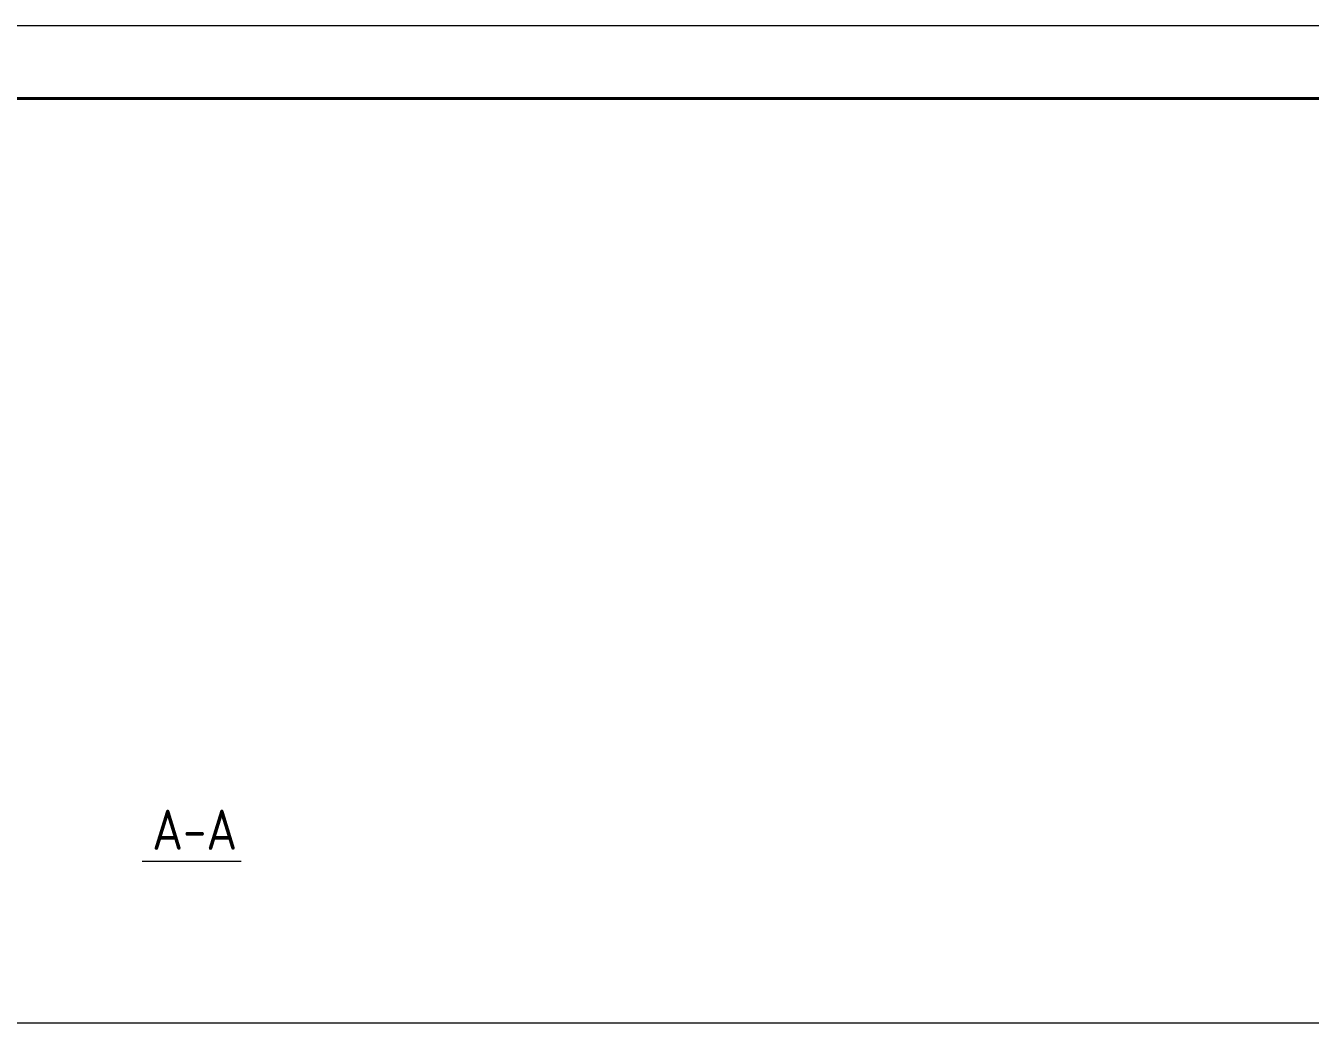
# Model space of a CAD drawing. Header units: millimetres. Extents: x -11969 to 47316, y 514 to 81306.
# Drawn here: x 18551 to 30053, y 72334 to 81306 of the extents above; entities that cross this region are included whole.
import ezdxf

# ---------------------------------------------------------------- set-up
doc = ezdxf.new("R2010")
doc.units = ezdxf.units.MM
for name, color, linetype, lineweight in [('SHI', 7, 'Continuous', 40), ('SW', 8, 'Continuous', 20), ('WEN', 3, 'Continuous', 20), ('XI', 2, 'Continuous', 20)]:
    doc.layers.add(name, color=color, linetype=linetype, lineweight=lineweight)
doc.styles.add('GB', font='gbenor.shx', dxfattribs={"bigfont": 'gbcbig.shx'})

# ---------------------------------------------------------------- blocks, each defined once
blk = doc.blocks.new('gas-master-2')
blk.add_line((500, 610), (17751, 610))

msp = doc.modelspace()

# ---------------------------------------------------------------- linework, layer by layer
at = {"layer": 'SHI'}
msp.add_lwpolyline([(-10343.915, 43346.079), (42046.085, 43346.079), (42046.085, 80656.079), (-10343.915, 80656.079)], close=True, dxfattribs=at)
at = {"layer": 'WEN'}
msp.add_line((19592.848, 73830.88), (20480.354, 73830.88), dxfattribs=at)
at = {"layer": 'XI'}
msp.add_lwpolyline([(-11968.915, 42696.079), (42696.085, 42696.079), (42696.085, 81306.079), (-11968.915, 81306.079)], close=True, dxfattribs=at)

# ---------------------------------------------------------------- block references
at = {"layer": 'SW'}
msp.add_blockref('gas-master-2', (17720.641, 71774.298), dxfattribs=at)

# ---------------------------------------------------------------- texts
at = {"layer": 'WEN', "style": 'GB'}
msp.add_text('A-A', height=360, dxfattribs=at).set_placement((19684.035, 73931.581))

doc.saveas('drawing.dxf')
